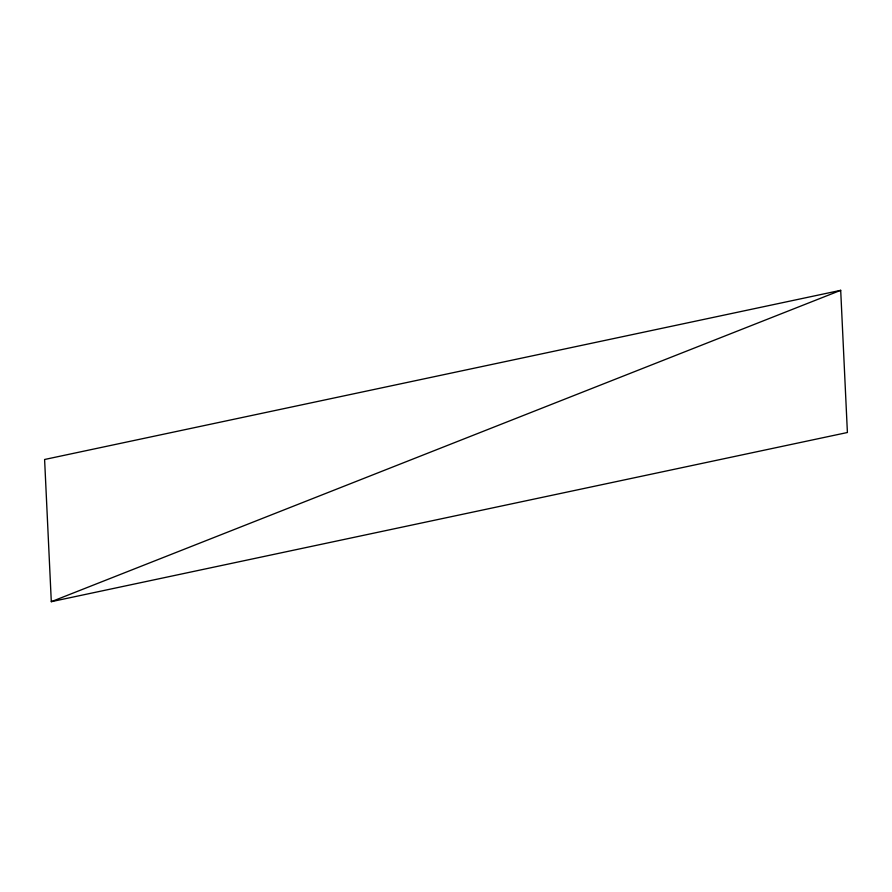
<?xml version="1.0" encoding="UTF-8"?>
<svg xmlns="http://www.w3.org/2000/svg" width="892" height="892" viewBox="0 0 892 892"><rect width="100%" height="100%" fill="white"/><g stroke="black" fill="none" stroke-linecap="round" stroke-linejoin="round"><path stroke-width="1.34" d="M51.301 601.676L840.699 290.324L847.4 432.508L51.301 601.676L44.6 459.492L840.699 290.324"/></g></svg>
